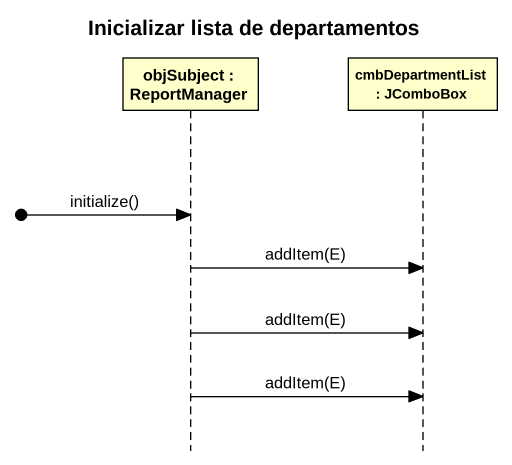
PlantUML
@startuml
title Inicializar lista de departamentos
hide footbox
participant "objSubject : ReportManager" as objSubject
participant "cmbDepartmentList : JComboBox" as cmbDepartmentList

[o-> objSubject : initialize()
objSubject -> cmbDepartmentList : addItem(E)
objSubject -> cmbDepartmentList : addItem(E)
objSubject -> cmbDepartmentList : addItem(E)
@enduml
